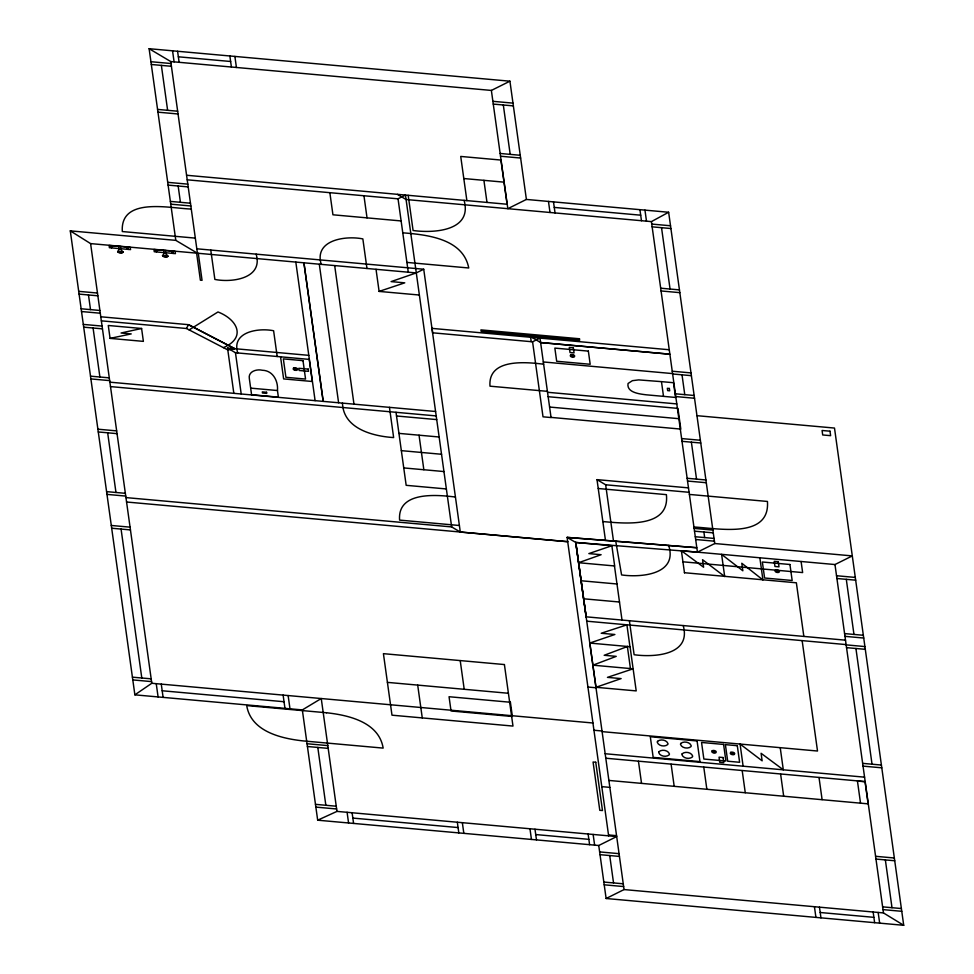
<?xml version="1.0" encoding="UTF-8"?>
<svg xmlns="http://www.w3.org/2000/svg" width="974" height="974" viewBox="0 0 974 974"><rect width="100%" height="100%" fill="white"/><g stroke="black" fill="none" stroke-linecap="round" stroke-linejoin="round"><path stroke-width="1.46" d="M186.436 328.494L188.554 324.683L234.904 348.692L227.794 349.922L186.436 328.494L101.345 320.836M175.795 240.359L149.119 48.7L170.754 61.557L197.43 253.216L175.795 240.359L70.286 230.862L134.875 694.839L151.798 683.273L592.935 723M189.139 329.894L217.993 311.96C237.632 319.606 246.471 337.759 223.399 347.645M302.33 709.924L321.25 698.528L336.967 811.391L317.682 820.193L302.33 709.924L134.875 694.839M397.429 194.374L406.085 199.524L651.411 221.609L668.639 212.259L714.758 543.529L697.433 552.148L575.744 542.457L567.099 537.392L608.64 835.85M491.371 90.436L509.926 81.195L526.398 199.439L507.831 208.68L491.371 90.436L170.754 61.557M376.025 269.299L379.105 291.409L404.77 282.837L391.098 281.608L416.227 272.927L423.727 269.238L460.312 532.06L567.696 541.727M532.571 341.801L539.998 338.112L551.053 417.542L543.017 416.823L532.571 341.801L432.578 332.804M684.479 572.858L681.386 550.712L834.974 564.543L852.299 555.911L714.758 543.529M317.682 820.193L598.742 845.505L616.688 836.569L336.967 811.391M598.742 845.505L606.12 898.503L624.054 889.566L883.467 912.93L903.714 925.3L834.499 428.061L696.958 415.679M627.56 646.48L604.172 655.283L616.238 656.366L592.923 665.181L633.124 668.809L607.447 677.368L621.12 678.598L595.991 687.291L589.842 643.084M611.855 545.732L588.856 553.597L601.116 554.705L578.617 562.716L614.667 565.967L611.855 545.696L575.792 542.445L624.054 889.566M626.915 624.845L601.214 633.258L614.886 634.5L589.745 643.071L630.044 646.699L636.205 690.907L595.991 687.291M141.595 328.482L121.056 332.998L131.222 333.912L110.074 338.38L108.272 325.486L141.595 328.482L143.385 341.375L110.074 338.38M605.463 540.363L567.099 537.392L696.812 547.729L605.463 540.363L597.001 479.634L688.484 487.877M661.468 381.638L638.688 379.897L632.406 380.676L628.047 383.488C626.416 392.607 639.674 393.983 646.261 394.811L675.566 397.453L673.509 382.721L661.468 381.638L663.513 396.369M149.119 48.7L509.926 81.195M178.352 56.796L230.631 61.496M150.933 61.715L171.034 63.529M151.311 64.479L171.412 66.293M492.881 101.32L512.981 103.122M493.258 104.084L513.371 105.886M157.569 109.405L177.67 111.219M157.946 112.168L178.047 113.982M500.137 153.466L520.238 155.28M500.526 156.23L520.627 158.044M463.807 178.534L504.008 182.15M526.398 199.439L668.639 212.259M554.267 207.413L640.697 215.193M186.582 175.259L507.211 204.26M187.215 179.813L398.049 198.83M651.764 224.081L670.526 225.761M167.723 182.345L187.824 184.147M652.142 226.832L670.903 228.525M168.1 185.097L188.213 186.911M401.118 220.94L332.938 214.791L329.857 192.694M170.377 201.399L190.478 203.213M170.754 204.163L190.855 205.977M191.281 209.033C171.01 208.57 120.045 196.224 122.31 231.544L195.336 238.119M402.773 232.823C427.233 234.734 463.1 238.703 468.75 267.984L406.901 262.408M660.689 288.194L679.45 289.887M196.821 248.796L423.727 269.238M661.066 290.958L679.828 292.65M70.286 230.862L90.594 243.597L416.3 272.927M119.035 248.565L109.392 247.7L109.076 245.448L130.248 247.359L130.565 249.6L120.849 248.723M163.924 252.607L154.269 251.73L153.953 249.49L175.137 251.402L175.442 253.642L165.726 252.765M119.132 249.271L120.946 249.429M164.022 253.313L165.823 253.471M379.105 291.409L419.307 295.025M78.711 291.348L97.473 293.04M79.101 294.111L97.85 295.804M431.957 328.384L669.248 349.751M540.619 342.531L669.893 354.195L540.619 342.556L531.962 337.381M81.134 308.77L99.896 310.463M81.512 311.534L100.285 313.226M100.772 316.781L188.554 324.683L234.588 348.668M672.243 371.216L691.004 372.908M543.309 361.951L672.584 373.59M672.632 373.979L691.394 375.66M543.638 364.203C525.315 361.951 487.84 358.444 489.995 386.179L547.412 391.341M83.301 324.403L102.075 326.083M83.703 327.167L102.453 328.847M233.833 393.326L227.539 348.035L308.807 355.352M227.539 348.035L235.465 352.746L309.367 359.406M675.384 393.8L694.145 395.493M675.773 396.564L694.535 398.256M547.534 392.279L676.796 403.918M548.155 396.71L677.928 408.398L680.814 429.084L551.028 417.396M549.592 407.047L679.365 418.735M250.659 388.127L277.456 390.537L278.381 397.161L251.584 394.75L249.344 378.63C247.956 371.496 256.673 368.842 262.286 370.254C272.939 370.473 278.32 380.956 277.456 390.537M90.521 376.171L109.283 377.851M90.899 378.923L109.66 380.615M109.879 382.173L435.585 411.503M110.488 386.593L436.206 415.922M681.617 438.568L700.379 440.26M682.007 441.332L700.769 443.012M396.515 415.983L436.717 419.599M398.938 433.381L439.14 436.997M401.337 450.645L441.551 454.274M687.145 478.283L705.906 479.963M687.534 481.046L706.296 482.727M97.899 429.193L116.661 430.885M98.289 431.957L117.038 433.649M597.001 479.634L605.658 484.784L689.093 492.296M403.747 467.922L443.949 471.55M689.397 494.427L767.439 501.452C770.251 539.499 716.365 528.03 693.926 527.019M598.243 488.51L666.399 494.646C670.027 528.553 624.334 523.464 602.845 521.553M446.372 488.948L406.17 485.32L396.004 412.294M455.442 497.032C436.303 494.658 397.295 491.2 399.596 520.104L459.399 525.497M694.121 528.407L712.883 530.1M694.511 531.171L713.272 532.863M695.29 536.735L714.052 538.427M695.667 539.499L714.429 541.191M106.592 491.627L125.354 493.319M106.97 494.39L125.731 496.083M125.95 497.592L451.656 526.922L460.312 532.06M126.559 502.012L567.684 541.666M682.932 561.803L802.637 572.578L801.103 561.523M836.52 575.731L855.282 577.424M836.909 578.495L855.671 580.175M684.454 572.724L796.367 582.793L803.842 636.424M111.292 525.461L130.066 527.153M111.681 528.225L130.443 529.917M581.137 580.76L616.98 583.986M583.645 598.791L619.501 602.017M844.58 633.587L863.341 635.279M844.969 636.351L863.731 638.043M586.092 616.822L845.505 640.174M586.701 621.181L846.114 644.593M846.15 644.873L864.912 646.566M846.54 647.649L865.302 649.329M587.931 687.035L595.966 687.766M387.409 682.372L508.404 693.269M132.415 677.161L151.177 678.841M132.793 679.913L151.567 681.605M162.195 690.761L284.043 701.73M593.945 730.256L601.981 730.975M602.078 731.632L817.515 751.027L802.15 640.636M862.647 763.36L881.409 765.053M863.025 766.124L881.787 767.816M605.146 753.73L864.571 777.167M605.779 758.222L865.18 781.586M307.029 743.734L327.812 745.609M307.419 746.498L328.189 748.373M608.872 780.43L868.126 803.854L865.046 781.757L857.449 781.075L860.529 803.173M601.786 786.639L609.834 787.369M315.466 804.341L336.237 806.216M875.577 856.304L894.339 857.997M315.856 807.105L336.627 808.98M608.519 834.949L616.554 835.668M875.967 859.068L894.729 860.76M352.844 818.087L458.072 827.559M535.724 834.56L588.856 839.345M599.631 851.909L619.062 853.662M600.008 854.673L619.44 856.426M882.627 906.855L901.388 908.547M603.819 882.054L623.25 883.795M883.004 909.619L901.766 911.311M604.209 884.806L623.64 886.559M820.205 912.504L873.885 917.338M606.12 898.503L903.714 925.3M681.398 550.748L703.605 567.221L702.558 559.709L724.607 576.462M668.675 545.489C677.965 574.356 641.282 577.777 621.582 574.928L615.751 541.264M846.296 579.335L853.967 634.427M855.927 648.489L872.034 764.213M885.354 859.908L892.001 907.695M834.974 564.543L883.467 912.93M878.171 912.455L879.656 923.133M873.142 911.993L874.628 922.682M819.024 777.532L822.105 799.63M819.463 907.159L820.948 917.849M814.434 906.709L815.92 917.398M759.866 557.834L762.934 579.932L741.798 563.264L742.845 570.776L721.6 554.389L724.68 576.486M780.223 747.667L783.303 769.777L761.084 753.292L762.131 760.816L740.082 744.051L743.101 766.148M780.612 774.074L783.68 796.172M742.2 770.617L745.268 792.714M661.529 227.673L670.063 289.035M682.007 374.82L684.771 394.64M691.382 442.172L696.532 479.123M703.898 532.011L704.665 537.575M651.411 221.609L697.433 552.148M644.958 210.116L646.493 221.171M639.93 209.666L641.464 220.721M703.776 767.147L706.856 789.257M683.212 625.564C691.564 655.234 653.956 657.523 634.123 654.723L629.387 620.718M671.11 764.213L674.191 786.31M626.903 624.809L629.947 646.699M605.658 484.784L613.498 541.094M627.366 646.468L630.446 668.566M614.472 565.955L622.009 620.048M638.457 761.266L641.537 783.376M553.5 201.886L555.034 212.941M548.472 201.435L550.006 212.478M609.724 855.549L613.535 882.919M503.315 104.985L510.193 154.379M530.611 337.26L531.232 341.679M507.089 204.248L500.928 160.053L460.726 156.437L466.875 200.632M593.142 834.45L594.627 845.14M588.113 834L589.599 844.677M483.908 180.336L486.988 202.446M464.099 200.376C472.621 231.118 433.6 233.37 413.086 230.497L408.191 195.348M534.982 829.215L536.479 839.905M529.966 828.764L531.451 839.442M432.066 328.396L432.687 332.816M451.656 526.922L405.464 195.104L398.037 198.793L408.264 272.209M460.215 660.579L464.208 689.288M419.039 435.195L423.848 469.736M462.346 822.677L463.831 833.354M457.33 822.226L458.815 832.904M363.959 195.762L367.028 217.859M389.442 407.339L393.642 437.57C372.811 436.267 343.274 428.609 342.483 403.114M366.967 268.483L362.852 238.91C345.66 235.404 313.847 239.835 321.213 264.368M417.7 685.099L422.266 717.911M334.691 265.659L353.976 404.149M319.314 264.271L338.599 402.761M323.222 401.385L303.937 262.895L323.149 401.373M295.816 262.079L315.101 400.655M309.245 359.394L312.313 381.491L283.629 378.91L280.549 356.813M352.101 812.754L353.586 823.432M347.085 812.292L348.57 822.981M277.188 356.508L273.609 330.758C258.658 327.654 231.155 331.684 237.729 352.953M234.88 56.419L236.426 67.474M229.864 55.968L231.398 67.023M256.138 254.141C263.467 278.479 231.934 282.898 214.864 279.416L210.774 250.062M317.804 747.435L325.852 805.279M288.134 695.546L289.984 708.804M235.465 352.746L241.211 393.995M283.117 695.095L284.956 708.354M177.585 51.269L179.119 62.312M172.556 50.806L174.09 61.861M198.294 253.301L202.056 280.329L200.376 280.183L196.614 253.143M161.367 65.392L167.625 110.318M178.157 186.01L180.421 202.3M172.861 251.195L173.238 253.447M165.41 250.525L165.86 253.69L168.027 256.211L166.834 257.124L164.022 256.868L162.524 255.712L164.046 253.532L163.608 250.355M156.096 249.685L156.412 251.925M120.532 246.483L120.971 249.648L123.15 252.169L121.957 253.082L119.132 252.826L117.659 251.669L119.169 249.49L118.731 246.312M111.231 245.643L111.535 247.883M161.27 684.125L163.108 697.384M156.242 683.675L158.092 696.934M90.594 243.597L151.798 683.273M88.476 294.964L90.521 309.61M93.078 328.007L99.896 377.011M107.664 432.809L115.967 492.479M121.068 529.077L141.802 678.001M162.548 255.614C165.543 257.915 173.068 255.505 162.585 255.663M657.535 741.36L657.231 742.188C658.473 746.06 664.792 747.143 667.726 744.55L668.03 743.722C666.788 739.85 660.469 738.767 657.535 741.36M658.972 751.672L658.668 752.5C659.909 756.372 666.228 757.455 669.162 754.862L669.467 754.034C668.225 750.163 661.906 749.079 658.972 751.672M680.765 743.454L680.461 744.282C681.703 748.154 688.021 749.225 690.956 746.632L691.26 745.816C690.018 741.944 683.699 740.861 680.765 743.454M682.19 753.766L681.897 754.594C683.139 758.466 689.458 759.537 692.392 756.956L692.697 756.128C691.443 752.257 685.136 751.173 682.19 753.766M293.588 367.989C291.762 369.67 295.865 370.96 297.167 370.12C299.006 368.452 294.891 367.137 293.588 367.989M775.462 570.143C773.636 571.811 777.727 573.102 779.03 572.262C780.868 570.594 776.765 569.291 775.462 570.143M712.238 750.698C710.411 752.378 714.502 753.669 715.805 752.829C717.643 751.161 713.54 749.846 712.238 750.698M713.005 751.161L713.893 752.476L715.379 752.013L713.005 751.161M731.474 752.817L732.363 754.144L733.86 753.681L731.474 752.817M730.707 752.366C728.881 754.034 732.984 755.337 734.286 754.485C736.125 752.817 732.01 751.514 730.707 752.366M296.741 369.304L296.4 369.657C292.626 370.522 294.952 366.504 296.741 369.304M570.691 354.828C568.853 356.496 572.956 357.799 574.258 356.947C576.097 355.279 571.994 353.976 570.691 354.828M573.832 356.131L572.347 356.594L571.117 355.632L572.602 355.169L573.832 356.131M776.229 570.594L777.118 571.921L778.603 571.458L776.229 570.594M123.101 252.096C119.656 253.751 112.862 250.087 123.101 252.096M112.351 246.653L111.389 246.787L112.351 246.653M157.24 250.695L156.254 250.829L157.24 250.695M128.13 248.297L127.095 247.98L128.13 248.297M173.019 252.339L171.972 252.023L173.019 252.339M579.469 338.757L480.925 329.882L481.132 331.355L579.676 340.23L579.469 338.757M573.333 347.742L569.303 347.377L570.021 352.539L574.051 352.905L573.333 347.742M588.357 351.115L554.851 348.095L556.678 361.257L590.183 364.276L588.357 351.115M669.369 388.468L667.336 388.285L667.665 390.623L669.698 390.805L669.369 388.468M302.999 360.648L283.337 358.882L285.906 377.291L305.556 379.069L302.999 360.648M308.234 369.122L298.848 368.282L299.164 370.485L308.539 371.325L308.234 369.122M829.994 431.19L822.08 430.484L822.701 434.964L830.627 435.67L829.994 431.19M266.572 392.279L262.31 391.889L262.469 393.009L266.73 393.386L266.572 392.279M778.263 561.681L774.245 561.316L774.963 566.478L778.981 566.831L778.263 561.681M789.938 564.494L762.362 562.01L764.59 578.008L792.166 580.492L789.938 564.494M504.41 664.56L383.415 653.664L391.986 715.184L512.981 726.08L504.41 664.56M510.4 702.254L449.051 696.727L451.035 710.983L512.385 716.499L510.4 702.254M697.08 740.958L650.303 736.746L653.177 757.382L699.953 761.595L697.08 740.958M723.597 744.44L701.548 742.456L703.861 759.038L725.898 761.023L723.597 744.44M737.306 745.707L725.386 744.635L727.7 761.218L739.619 762.289L737.306 745.707M326.46 712.761L246.714 705.59C250.939 731.535 281.303 738.572 303.413 740.934L383.159 748.105C378.935 722.16 348.57 715.123 326.46 712.761M723.061 757.529L719.043 757.163L719.762 762.313L723.779 762.679L723.061 757.529M595.747 762.252L593.069 762.009L599.789 810.319L602.48 810.551L595.747 762.252M586.153 616.822L575.744 542.457L586.153 616.822M128.349 249.405L128.044 247.153L128.288 249.393"/></g></svg>
